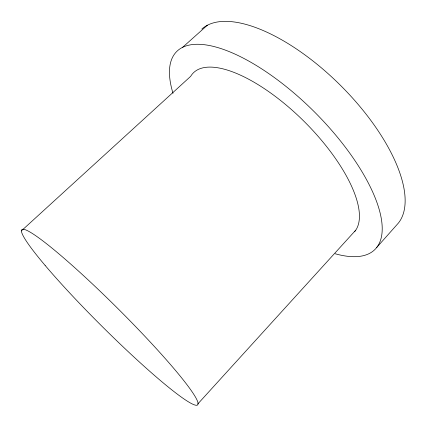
<?xml version="1.0" encoding="UTF-8"?>
<svg xmlns="http://www.w3.org/2000/svg" width="426" height="426" viewBox="0 0 426 426"><rect width="100%" height="100%" fill="white"/><g stroke="black" fill="none" stroke-linecap="round" stroke-linejoin="round"><path stroke-width="0.64" d="M376.536 247.66L398.273 223.197A138.184 59.443 44.9 0 0 339.538 84.428A138.184 59.443 44.9 0 0 201.844 29.037M197.712 404.056L355.747 230.168M21.3 230.935L190.678 76.334A113.199 43.867 44.9 0 1 299.105 116.554A113.199 43.867 44.9 0 1 354.576 231.728M182.663 47.281L207.398 25.203M173.009 93.294A140.069 54.571 44.9 0 1 237.346 55.183A140.069 54.571 44.9 0 1 370.125 186.583A140.069 54.571 44.9 0 1 335.155 253.752M45.14 265.43A124.099 11.885 44.9 0 0 193.963 404.695A124.099 11.885 44.9 0 0 89.465 281.155A124.099 11.885 44.9 0 0 45.14 265.43"/></g></svg>
